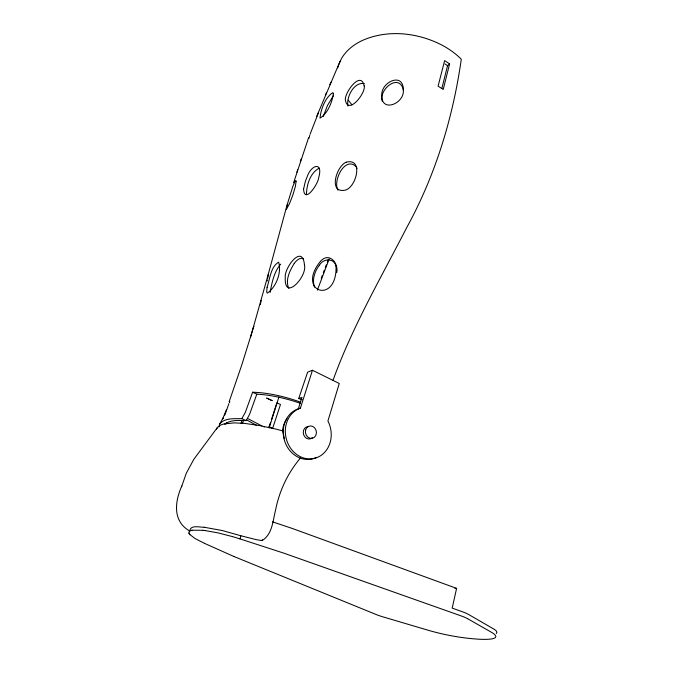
<?xml version="1.0" encoding="UTF-8"?>
<svg xmlns="http://www.w3.org/2000/svg" width="673" height="673" viewBox="0 0 673 673"><rect width="100%" height="100%" fill="white"/><g stroke="black" fill="none" stroke-linecap="round" stroke-linejoin="round"><path stroke-width="1.01" d="M219.045 426.808L219.575 424.108L223.032 418.017L222.67 418.9L226.473 409.579M336.744 272.674C338.755 262.806 329.013 251.862 320.659 261.132M270.134 292.444C271.926 282.702 274.02 271.833 280.691 264.178M309.042 138.318L309.294 136.93M268.249 274.87L268.392 273.852L250.499 337.383M403.329 90.384C404.423 103.415 381.263 113.3 381.768 95.154C380.985 82.064 403.707 71.372 403.329 90.375M267.736 278.185L268.191 275.4M191.965 530.198L189.399 531.249L188.92 532.957M267.088 287.346L266.685 291.788L267.231 293.15C275.964 287.447 281.894 272.447 278.656 262.167C270.689 266.634 269.865 279.076 267.088 287.329M267.29 280.902L267.45 280.018M232.606 536.633L239.958 538.888L240.968 535.792L256.32 539.662L262.117 540.596L262.293 539.628M318.506 113.468L318.489 112.694L310.11 134.163M272.565 521.878L292.41 528.498L456.597 588.37L452.197 608.123L462.477 611.782A18.129 3.138 14.3 0 1 468.484 614.415L493.292 628.742C494.739 629.642 498.129 631.459 496.363 633.486M449.606 63.901L443.213 89.433L438.089 86.178L444.617 60.612L449.606 63.901L447.553 65.685L441.9 88.264M261.174 300.335L260.358 304.591M337.753 67.906L338.191 66.181M268.359 273.911L287.346 203.978M309.454 136.375L309.79 135.214M323.217 116.538L327.473 105.484L333.278 95.877M253.427 327.549L253.814 326.279L241.733 365.111L229.148 401.722M181.794 486.049C174.854 501.427 172.456 520.91 189.206 530.719M293.579 182.804L308.579 137.738M269.175 427.868L278.925 397.028M300.427 408.107L312.457 370.251L339.268 383.492L327.911 421.02L328.205 421.584A26.112 22.747 76 0 1 318.708 456.807A26.112 22.747 76 0 1 287.337 442.068A26.112 22.747 76 0 1 299.889 408.284L300.427 408.107L297.769 409.007A26.02 22.705 76 0 0 285.243 442.691A26.02 22.705 76 0 0 316.546 457.329M298.316 408.831L301.967 397.364L298.719 398.525L307.62 372.169L312.457 370.251M271.539 419.279L273.255 413.971M268.99 426.859L270.428 422.72M273.541 413.062L276.897 402.849L280.473 404.515L272.649 428.365L269.116 426.766M296.877 172.195L297.659 169.806M300.326 161.562L301.125 159.122M300.343 403.27C286.277 398.509 271.673 394.95 256.808 394.168L249.607 414.307L246.15 420.608C239.008 420.448 230.696 419.599 224.664 424.192M181.559 486.764L186.303 473.228L193.79 459.373L217.421 427.473L220.029 425.403A60.377 16.8 17 0 1 224.176 423.914L234.254 422.871L244.736 423.401L259.921 425.63L276.611 429.248L282.727 430.897L284.309 438.586M300.402 402.084C285.041 396.641 268.948 392.746 252.611 392.208L245.325 412.364L241.826 418.665C234.44 418.808 224.698 417.63 219.575 424.108M338.477 65.331L341.404 58.694A87.515 55.716 18.4 0 1 361.704 40.784C387.312 29.032 418.093 32.531 442.59 45.444A61.731 40.077 19.1 0 1 461.291 59.232C452.921 117.994 435.372 175.476 406.711 227.609C380.893 277.949 352.139 327.128 332.942 380.548M241.06 423.233L242.036 420.398M242.44 423.578L243.416 420.743M229.35 402.252L229.644 401.386L229.729 402.361M226.178 411.43L228.887 403.59M327.33 262.108L328.34 259.416M329.147 259.012L317.37 290.164M323.292 272.834L324.302 270.159M325.311 267.484L326.321 264.809M321.273 278.159L322.283 275.501M216.555 429.138L217.421 427.473M316.697 116.437L340.126 61.134M224.681 415.275L225.859 412.356M325.345 95.263L326.43 92.731M329.837 84.705L330.914 82.173M225.8 424.007L226.599 422.585M319.364 265.204C314.728 271.278 311.893 279.682 314.468 287.169M300.427 458.052C287.775 472.968 279.32 490.911 275.577 510.075C272.809 520.7 272.498 534.177 262.117 540.596M294.252 263.404C289.987 270.344 284.881 280.237 288.835 288.448M294.278 263.362C296.313 260.67 299.906 256.893 303.624 258.827M320.474 261.292C295.573 291.821 337.148 305.332 336.037 266.331M319.524 265.036C323.2 258.382 334.279 257.734 335.962 266.205M346.225 162.193C336.424 165.937 327.919 193.9 345.333 190.106C356.387 187.254 363.807 157.659 346.233 162.185M282.727 430.897L282.677 429.626A23.673 20.695 76.1 0 1 287.001 418.665M319.288 168.166C310.303 172.667 306.577 184.882 306.451 194.43M191.99 530.198L203.095 530.307M454.872 588.404L456.597 588.37M204.197 527.253L222.334 530.551L240.968 535.792M203.137 530.316L205.055 530.551M204.155 527.253C199.915 527.346 191.292 524.873 189.963 529.996M204.929 530.534L217.959 532.881L232.547 536.617M239.958 538.888L284.056 553.223L461.543 616.047A18.163 3.071 14.3 0 1 467.575 618.664M298.719 398.525L302.169 399.754M263.766 426.741L264.388 426.993M261.89 425.933L248.059 418.741M233.876 556.487L376.342 614.592A16.446 2.557 14.9 0 0 383.198 616.939L428.701 630.408C444.92 635.06 461.636 638.113 478.486 639.182C482.104 639.409 504.102 640.545 492.459 632.856L467.584 618.664M204.483 543.347L233.809 556.453M204.449 543.338L195.12 538.568L189.971 534.648M241.826 418.665L246.15 420.608M252.611 392.208L256.808 394.168M256.388 425.227L246.394 419.809M364.371 83.603C354.032 81.576 346.149 97.03 347.916 106.04M445.021 63.935L447.553 65.685M189.946 534.631L189.138 533.504M351.971 104.853L348.261 100.201M356.32 166.769C345.081 155.614 332.563 180.801 337.939 190.207M189.197 533.613L188.928 532.991M356.682 167.518L357.094 168.376M403.396 89.972C399.19 72.423 378.327 89.677 382.281 101.379M312.39 437.728A6.267 5.46 76 0 1 303.658 434.792A6.267 5.46 76 0 1 308.419 426.573M296.103 181.306L295.346 186.606L292.814 195.145L289.508 203.608L286.361 209.446L287.943 202.169L292.772 186.572L295.035 181.289L295.767 180.583L296.103 181.306M333.362 93.825C332.075 102.616 327.591 113.493 320.02 118.12C320.828 109.287 325.328 97.274 332.891 92.596L333.362 93.825M304.457 265.12C307.477 276.208 284.157 302.135 285.259 277.688C283.939 267.98 302.757 242.995 304.457 265.12M303.573 189.138C304.507 204.718 318.304 183.35 318.59 178.126C323.637 160.906 310.918 164.574 306.981 177.293A19.719 7.782 -59 0 0 305.256 181.794L303.573 189.138M364.177 85.875C366.104 92.874 348.177 115.554 345.358 100.151C344.223 93.135 360.77 69.824 364.177 85.875M272.102 400.603L266.744 398.105L272.102 400.603M305.576 430.173A6.293 5.468 75.9 0 0 312.365 438.291A6.293 5.468 75.9 0 0 314.813 428.036A6.293 5.468 75.9 0 0 305.576 430.173"/></g></svg>
